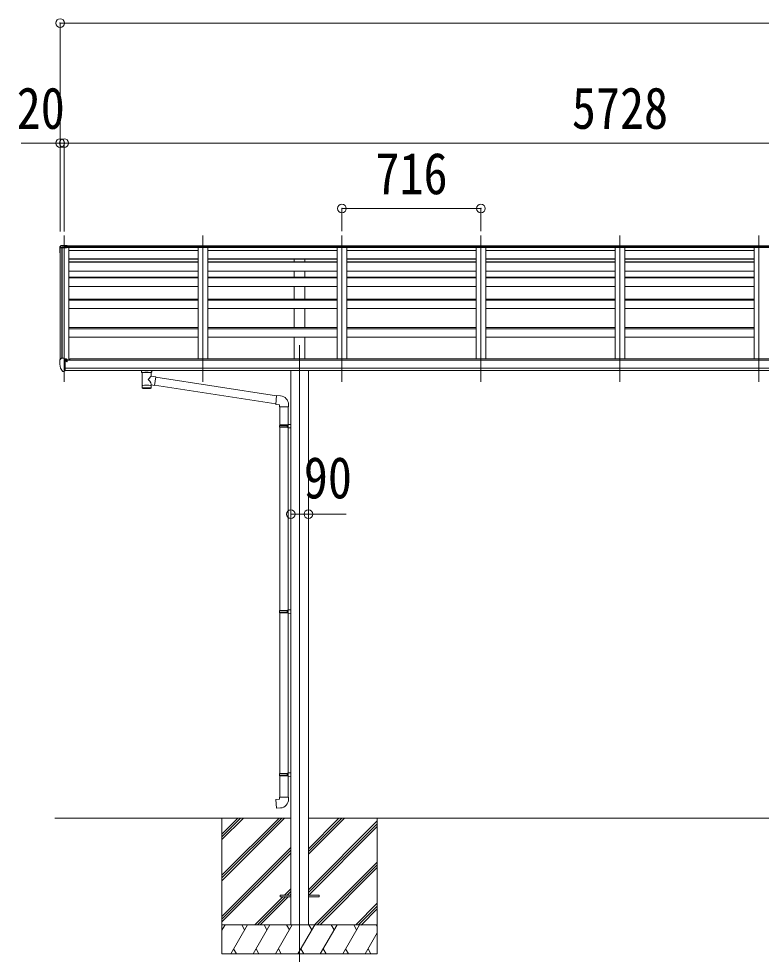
# Model space of a CAD drawing. Units: millimetres at full size; some dimension numbers follow another scale. Extents: x -12578 to 12718, y -8779 to 8681.
# Drawn here: x -1202 to 2624, y -5199 to -377 of the extents above; entities that cross this region are included whole.
import ezdxf
from ezdxf.enums import TextEntityAlignment as Align

# ---------------------------------------------------------------- set-up
doc = ezdxf.new("R2010")
doc.units = ezdxf.units.MM
doc.header["$LTSCALE"] = 45
doc.header["$PDMODE"] = 32
doc.header["$PDSIZE"] = 45
for name, color, linetype, lineweight in [('0-0_0', 7, 'Continuous', 9), ('0-1_本体', 4, 'Continuous', 9), ('0-2_部品', 7, 'Continuous', 9), ('0-8_PARTS2', 2, 'Continuous', 9), ('0-A_寸法', 6, 'Continuous', 9)]:
    doc.layers.add(name, color=color, linetype=linetype, lineweight=lineweight)
doc.styles.add('ＭＳ ゴシック', font='')
doc.styles.get('ＭＳ ゴシック').set_extended_font_data('MS Gothic')

msp = doc.modelspace()

# ---------------------------------------------------------------- linework, layer by layer
at = {"layer": '0-0_0'}
for p, q in [((-1016.32, -4497.05), (200.45, -4497.05)), ((-154.35, -4497.05), (-154.35, -5197.05)), ((-154.35, -4791.23), (139.83, -4497.05)), ((-154.35, -4805.37), (153.97, -4497.05)), ((-154.35, -4819.51), (168.11, -4497.05)), ((-154.35, -4607.38), (-44.02, -4497.05)), ((-154.35, -4593.24), (-58.16, -4497.05)), ((-154.35, -4579.1), (-72.3, -4497.05)), ((290.85, -4682.68), (476.48, -4497.05)), ((290.85, -4668.54), (462.34, -4497.05)), ((290.85, -4654.4), (448.2, -4497.05)), ((290.85, -4497.05), (3500.45, -4497.05)), ((290.85, -4866.53), (645.65, -4511.73)), ((290.85, -4880.67), (645.65, -4525.87)), ((645.65, -4497.05), (645.65, -5197.05)), ((292.26, -4893.4), (645.65, -4540.01)), ((-154.35, -5003.36), (200.45, -4648.56)), ((-154.35, -5017.5), (200.45, -4662.7)), ((-154.35, -5031.64), (200.45, -4676.85)), ((322.46, -5047.05), (645.65, -4723.86)), ((336.6, -5047.05), (645.65, -4738)), ((350.74, -5047.05), (645.65, -4752.14)), ((167.75, -4893.4), (200.45, -4860.69)), ((14.09, -5047.05), (158.75, -4902.4)), ((28.23, -5047.05), (172.89, -4902.4)), ((42.37, -5047.05), (187.03, -4902.4)), ((181.89, -4893.4), (200.45, -4874.83)), ((196.03, -4893.4), (200.45, -4888.98)), ((534.59, -5047.05), (645.65, -4935.99)), ((548.73, -5047.05), (645.65, -4950.13)), ((562.87, -5047.89), (645.65, -4965.12)), ((645.65, -5047.05), (-154.35, -5047.05)), ((-154.35, -5074.55), (-138.47, -5047.05)), ((-109.61, -5197.05), (-23, -5047.05)), ((-38, -5073.03), (-53, -5047.05)), ((5.86, -5197.05), (92.47, -5047.05)), ((77.47, -5073.03), (62.46, -5047.05)), ((121.33, -5197.05), (207.94, -5047.05)), ((192.94, -5073.03), (177.94, -5047.05)), ((236.8, -5197.05), (323.41, -5047.05)), ((308.41, -5073.03), (293.41, -5047.05)), ((352.28, -5197.05), (438.88, -5047.05)), ((423.88, -5073.03), (408.88, -5047.05)), ((467.75, -5197.05), (554.35, -5047.05)), ((524.35, -5047.05), (539.35, -5073.03)), ((639.82, -5047.05), (645.65, -5057.15)), ((583.22, -5197.05), (645.65, -5088.91)), ((-154.35, -5197.05), (645.65, -5197.05)), ((-94.61, -5171.07), (-79.61, -5197.05)), ((20.86, -5171.07), (35.86, -5197.05)), ((136.33, -5171.07), (151.33, -5197.05)), ((251.8, -5171.07), (266.8, -5197.05)), ((367.27, -5171.07), (382.27, -5197.05)), ((482.74, -5171.07), (497.74, -5197.05)), ((598.21, -5171.07), (613.21, -5197.05))]:
    msp.add_line(p, q, dxfattribs=at)
at = {"layer": '0-1_本体'}
for p, q in [((-988.34, -1558.29), (-988.36, -2133.42)), ((-987.4, -1557.45), (-979.56, -1557.04)), ((-979.35, -1557.03), (-979.35, -2126.88)), ((-978.65, -2126.88), (-978.65, -1557.03)), ((4747.64, -1554.57), (-956.35, -1554.57)), ((4747.64, -1555.47), (-956.35, -1555.47)), ((-952.85, -1547.37), (4744.14, -1547.37)), ((4744.14, -1548.94), (-952.85, -1548.94)), ((-943.35, -1555.47), (-943.35, -2136.69)), ((-277.35, -1570.67), (-943.35, -1570.67)), ((-277.35, -1555.47), (-277.35, -2130.28)), ((-227.35, -1555.47), (-227.35, -2130.28)), ((438.65, -1570.67), (-227.35, -1570.67)), ((438.65, -1555.47), (438.65, -2130.28)), ((488.65, -1555.47), (488.65, -2130.28)), ((1154.65, -1570.67), (488.65, -1570.67)), ((1154.65, -1555.47), (1154.65, -2130.28)), ((1204.65, -1555.47), (1204.65, -2130.28)), ((1870.65, -1570.67), (1204.65, -1570.67)), ((1870.65, -1555.47), (1870.65, -2130.28)), ((1920.65, -1555.47), (1920.65, -2130.28)), ((2586.65, -1570.67), (1920.65, -1570.67)), ((2586.65, -1555.47), (2586.65, -2130.28)), ((-277.35, -1614.21), (-943.35, -1614.21)), ((-277.35, -1615.28), (-943.35, -1615.28)), ((-277.35, -1616.58), (-943.35, -1616.58)), ((-943.35, -1629.77), (-277.35, -1629.77)), ((-943.35, -1632.35), (-277.35, -1632.35)), ((438.65, -1614.21), (-227.35, -1614.21)), ((438.65, -1615.28), (-227.35, -1615.28)), ((438.65, -1616.58), (-227.35, -1616.58)), ((-227.35, -1629.77), (438.65, -1629.77)), ((-227.35, -1632.35), (438.65, -1632.35)), ((218.15, -1629.77), (218.15, -1616.58)), ((273.15, -1629.77), (273.15, -1616.58)), ((1154.65, -1614.21), (488.65, -1614.21)), ((1154.65, -1615.28), (488.65, -1615.28)), ((1154.65, -1616.58), (488.65, -1616.58)), ((488.65, -1629.77), (1154.65, -1629.77)), ((488.65, -1632.35), (1154.65, -1632.35)), ((1870.65, -1614.21), (1204.65, -1614.21)), ((1870.65, -1615.28), (1204.65, -1615.28)), ((1870.65, -1616.58), (1204.65, -1616.58)), ((1204.65, -1629.77), (1870.65, -1629.77)), ((1204.65, -1632.35), (1870.65, -1632.35)), ((2586.65, -1614.21), (1920.65, -1614.21)), ((2586.65, -1615.28), (1920.65, -1615.28)), ((2586.65, -1616.58), (1920.65, -1616.58)), ((1920.65, -1629.77), (2586.65, -1629.77)), ((1920.65, -1632.35), (2586.65, -1632.35)), ((-943.35, -1677.09), (-277.35, -1677.09)), ((-227.35, -1677.09), (438.65, -1677.09)), ((218.15, -1708.56), (218.15, -1677.09)), ((273.15, -1708.56), (273.15, -1677.09)), ((488.65, -1677.09), (1154.65, -1677.09)), ((1204.65, -1677.09), (1870.65, -1677.09)), ((1920.65, -1677.09), (2586.65, -1677.09)), ((-943.35, -1708.56), (-277.35, -1708.56)), ((-943.35, -1712.54), (-277.35, -1712.54)), ((-227.35, -1708.56), (438.65, -1708.56)), ((-227.35, -1712.54), (438.65, -1712.54)), ((488.65, -1708.56), (1154.65, -1708.56)), ((488.65, -1712.54), (1154.65, -1712.54)), ((1204.65, -1708.56), (1870.65, -1708.56)), ((1204.65, -1712.54), (1870.65, -1712.54)), ((1920.65, -1708.56), (2586.65, -1708.56)), ((1920.65, -1712.54), (2586.65, -1712.54)), ((-943.35, -1756.99), (-277.35, -1756.99)), ((-227.35, -1756.99), (438.65, -1756.99)), ((218.15, -1821.42), (218.15, -1756.99)), ((273.15, -1821.42), (273.15, -1756.99)), ((488.65, -1756.99), (1154.65, -1756.99)), ((1204.65, -1756.99), (1870.65, -1756.99)), ((1920.65, -1756.99), (2586.65, -1756.99)), ((-943.35, -1821.42), (-277.35, -1821.42)), ((-943.35, -1826.79), (-277.35, -1826.79)), ((-227.35, -1821.42), (438.65, -1821.42)), ((-227.35, -1826.79), (438.65, -1826.79)), ((488.65, -1821.42), (1154.65, -1821.42)), ((488.65, -1826.79), (1154.65, -1826.79)), ((1204.65, -1821.42), (1870.65, -1821.42)), ((1204.65, -1826.79), (1870.65, -1826.79)), ((1920.65, -1821.42), (2586.65, -1821.42)), ((1920.65, -1826.79), (2586.65, -1826.79)), ((-943.35, -1870.85), (-277.35, -1870.85)), ((-227.35, -1870.85), (438.65, -1870.85)), ((218.15, -1968.05), (218.15, -1870.85)), ((273.15, -1968.05), (273.15, -1870.85)), ((488.65, -1870.85), (1154.65, -1870.85)), ((1204.65, -1870.85), (1870.65, -1870.85)), ((1920.65, -1870.85), (2586.65, -1870.85)), ((-943.35, -1968.05), (-277.35, -1968.05)), ((-943.35, -1974.81), (-277.35, -1974.81)), ((-227.35, -1968.05), (438.65, -1968.05)), ((-227.35, -1974.81), (438.65, -1974.81)), ((488.65, -1968.05), (1154.65, -1968.05)), ((488.65, -1974.81), (1154.65, -1974.81)), ((1204.65, -1968.05), (1870.65, -1968.05)), ((1204.65, -1974.81), (1870.65, -1974.81)), ((1920.65, -1968.05), (2586.65, -1968.05)), ((1920.65, -1974.81), (2586.65, -1974.81)), ((-943.35, -2018.38), (-277.35, -2018.38)), ((-227.35, -2018.38), (438.65, -2018.38)), ((218.15, -2130.28), (218.15, -2018.38)), ((273.15, -2130.28), (273.15, -2018.38)), ((488.65, -2018.38), (1154.65, -2018.38)), ((1204.65, -2018.38), (1870.65, -2018.38)), ((1920.65, -2018.38), (2586.65, -2018.38)), ((4753.15, -2136.69), (-961.85, -2136.69)), ((4729.65, -2130.28), (-938.35, -2130.28)), ((-938.35, -2136.69), (-938.35, -2130.35)), ((-961.85, -2178.28), (4753.15, -2178.28)), ((4753.15, -2190.13), (-961.85, -2190.06)), ((200.45, -2190.07), (200.45, -5047.05)), ((290.85, -2190.07), (290.85, -5047.05))]:
    msp.add_line(p, q, dxfattribs=at)
msp.add_circle((-954.38, -2141.79), 3, dxfattribs=at)
msp.add_arc((-987.35, -1558.45), 1, 93, 173.32986, dxfattribs=at)
at = {"layer": '0-2_部品'}
for p, q in [((-990.35, -1554.86), (-990.35, -1558.94)), ((-990.35, -1559.62), (-990.35, -1558.94)), ((-985.32, -1546.71), (-989.8, -1553.13)), ((-989.8, -1553.13), (-989.8, -1556.66)), ((-988.85, -1559.62), (-988.85, -1558.94)), ((-984.14, -1548.14), (-988.56, -1555.55)), ((-979.45, -1554.87), (-987.5, -1555.27)), ((-979.45, -1555.54), (-987.5, -1555.96)), ((-987.42, -1557.45), (-979.41, -1557.03)), ((-978.31, -1545.9), (-984.56, -1546.28)), ((-984.14, -1548.14), (-968.35, -1547.3)), ((-984, -1547.01), (-984, -1547.74)), ((-979.45, -1555.54), (-956.35, -1554.13)), ((-979.41, -1557.03), (-956.35, -1557.03)), ((-968.35, -1545.29), (-972.39, -1545.53)), ((-968.35, -1546.06), (-968.35, -1545.29)), ((-952.85, -1546.24), (-968.35, -1545.29)), ((-968.35, -1545.29), (-968.35, -1546.06)), ((-968.35, -1546.06), (-968.35, -1546.78)), ((-968.35, -1549.7), (-968.35, -1547.3)), ((-952.85, -1548.12), (-968.35, -1547.3)), ((-952.85, -1550.52), (-956.35, -1550.34)), ((-952.85, -1551.82), (-956.35, -1551.82)), ((-956.35, -1554.13), (-956.35, -1557.03)), ((-952.85, -1546.24), (-952.85, -1547)), ((-952.85, -1547), (-952.85, -1547.73)), ((-952.85, -1547.73), (-952.85, -1548.12)), ((-952.85, -1548.12), (-952.85, -1550.52)), ((-952.85, -1551.82), (-952.85, -1550.52)), ((-990.35, -2136.25), (-990.35, -2136.88)), ((-983.44, -2127.44), (-987.51, -2133.25)), ((-968.35, -2195.38), (-968.35, -2126.88)), ((-966.85, -2127.79), (-968.35, -2127.79)), ((-961.85, -2136.61), (-968.35, -2136.21)), ((-966.85, -2127.79), (-966.85, -2133.96)), ((-957.18, -2129.29), (-966.85, -2128.57)), ((-966.85, -2131.56), (-952.85, -2131.62)), ((-957.38, -2141.79), (-956.85, -2141.79)), ((-956.85, -2141.79), (-956.55, -2141.79)), ((-956.35, -2131.61), (-956.35, -2129.71)), ((-951.85, -2132.73), (-951.85, -2136.69)), ((-975.98, -2193.56), (-985.72, -2178.19)), ((-969.85, -2195.29), (-973.56, -2195.06)), ((-969.85, -2195.29), (-968.35, -2195.38)), ((-968.35, -2193.18), (-967.85, -2193.18)), ((-967.85, -2193.18), (-967.35, -2192.18)), ((-961.85, -2192.18), (-967.35, -2192.18)), ((-569.85, -2196.18), (-569.85, -2190.06)), ((-565.75, -2200.68), (-565.77, -2280.97)), ((-519.95, -2218.25), (-519.95, -2200.66)), ((-515.85, -2196.18), (-515.85, -2190.06)), ((-494.73, -2222.16), (-519.95, -2218.24)), ((-519.93, -2280.97), (-519.95, -2264.34)), ((-519.95, -2264.59), (-501.75, -2267.42)), ((-494.73, -2222.16), (-501.75, -2267.42)), ((122.71, -2362.51), (-501.48, -2265.67)), ((126.38, -2320.58), (-495.04, -2224.17)), ((147.37, -2320.64), (126.53, -2318.81)), ((142.45, -2376.38), (188.45, -2376.38)), ((144.45, -2376.38), (144.45, -2470.52)), ((186.45, -2376.38), (186.45, -2467.96)), ((188.45, -2376.38), (188.45, -2365.47)), ((142.45, -2472.52), (143.45, -2470.52)), ((142.45, -2472.52), (186.45, -2472.52)), ((142.45, -2472.52), (142.45, -2480.52)), ((142.45, -2480.52), (186.45, -2480.52)), ((142.45, -2480.52), (143.45, -2482.52)), ((143.45, -2470.52), (186.45, -2470.52)), ((143.45, -2482.52), (186.45, -2482.52)), ((144.45, -2482.52), (144.45, -3426.71)), ((181.97, -2472.52), (181.54, -2470.52)), ((184.45, -2468.02), (200.45, -2467.55)), ((184.45, -2470.02), (184.45, -2468.02)), ((184.45, -2470.02), (186.45, -2470.02)), ((184.45, -2485.02), (184.45, -2483.02)), ((184.45, -2485.02), (200.45, -2485.49)), ((186.45, -2485.08), (186.45, -3424.15)), ((200.45, -2467.55), (200.45, -2485.49)), ((142.45, -3428.71), (143.45, -3426.71)), ((142.45, -3428.71), (186.45, -3428.71)), ((142.45, -3428.71), (142.45, -3436.71)), ((142.45, -3436.71), (186.45, -3436.71)), ((142.45, -3436.71), (143.45, -3438.71)), ((143.45, -3426.71), (186.45, -3426.71)), ((143.45, -3438.71), (186.45, -3438.71)), ((144.45, -3438.71), (144.45, -4266.9)), ((181.97, -3428.71), (181.54, -3426.71)), ((184.45, -3424.21), (200.45, -3423.74)), ((184.45, -3426.21), (184.45, -3424.21)), ((184.45, -3426.21), (186.45, -3426.21)), ((184.45, -3441.21), (184.45, -3439.21)), ((184.45, -3441.21), (200.45, -3441.68)), ((186.45, -3441.27), (186.45, -4264.34)), ((200.45, -3423.74), (200.45, -3441.68)), ((142.45, -4268.9), (143.45, -4266.9)), ((142.45, -4268.9), (186.45, -4268.9)), ((142.45, -4268.9), (142.45, -4276.9)), ((142.45, -4276.9), (186.45, -4276.9)), ((142.45, -4276.9), (143.45, -4278.9)), ((143.45, -4266.9), (186.45, -4266.9)), ((143.45, -4278.9), (186.45, -4278.9)), ((144.45, -4278.9), (144.45, -4388.9)), ((181.97, -4268.9), (181.54, -4266.9)), ((184.45, -4264.4), (200.45, -4263.93)), ((184.45, -4266.4), (184.45, -4264.4)), ((184.45, -4266.4), (186.45, -4266.4)), ((184.45, -4281.4), (184.45, -4279.4)), ((184.45, -4281.4), (200.45, -4281.87)), ((186.45, -4281.46), (186.45, -4388.9)), ((200.45, -4263.93), (200.45, -4281.87)), ((142.45, -4388.9), (188.45, -4388.9)), ((142.45, -4398.9), (142.45, -4388.9)), ((188.45, -4388.9), (188.45, -4399.82))]:
    msp.add_line(p, q, dxfattribs=at)
at = {"layer": '0-2_部品', "color": 4}
for p, q in [((145.65, -4893.4), (145.65, -4902.4)), ((145.65, -4893.4), (200.45, -4893.4)), ((145.65, -4902.4), (200.45, -4902.4)), ((290.85, -4893.4), (345.65, -4893.4)), ((290.85, -4902.4), (345.65, -4902.4)), ((345.65, -4893.4), (345.65, -4902.4))]:
    msp.add_line(p, q, dxfattribs=at)
at = {"layer": '0-2_部品'}
for points in [[(-984.56, -1546.28), (-984.44, -1546.28), (-984.11, -1546.5), (-984, -1547.01)], [(-984, -1547.74), (-984.07, -1547.95), (-984.14, -1548.14)], [(-979.45, -1554.87), (-956.35, -1553.49), (-956.35, -1554.13)], [(-968.35, -1547.3), (-968.35, -1546.78), (-968.35, -1546.06)], [(-968.35, -1549.7), (-956.35, -1550.12), (-956.35, -1553.49)], [(-968.35, -2126.88), (-980.35, -2126.88), (-982.68, -2127.02)], [(-961.85, -2192.18), (-961.85, -2133.96), (-966.85, -2133.96)], [(-957.18, -2129.29), (-957.01, -2129.31), (-956.85, -2129.34), (-956.71, -2129.38), (-956.59, -2129.44), (-956.49, -2129.5), (-956.41, -2129.56), (-956.37, -2129.63), (-956.35, -2129.71)], [(-956.55, -2140.61), (-956.55, -2141.79), (-951.85, -2141.79)], [(-951.85, -2140.18), (-951.85, -2141.79), (-951.38, -2141.79)], [(-968.35, -2181.49), (-965.19, -2181.08), (-961.85, -2180.65)], [(-569.81, -2196.23), (-569.84, -2195.88), (-569.59, -2194.92), (-569.07, -2194.04), (-568.27, -2193.2), (-567.15, -2192.4), (-565.75, -2191.68)], [(-569.81, -2196.12), (-569.84, -2196.47), (-569.59, -2197.43), (-569.07, -2198.31), (-568.27, -2199.15), (-567.15, -2199.95), (-565.75, -2200.68)], [(-519.95, -2191.69), (-519.72, -2191.78), (-518.36, -2192.52), (-517.25, -2193.36), (-516.49, -2194.23), (-516.03, -2195.13), (-515.86, -2196.01)], [(-519.95, -2200.66), (-519.72, -2200.57), (-518.36, -2199.84), (-517.25, -2198.99), (-516.49, -2198.12), (-516.03, -2197.22), (-515.86, -2196.34)], [(126.53, -2318.81), (122.52, -2364.64), (142.45, -2366.38), (142.45, -2376.38)], [(181.97, -2472.52), (181.97, -2480.52), (181.54, -2482.52)], [(184.45, -2483.02), (186.45, -2483.02), (186.45, -2470.02)], [(181.97, -3428.71), (181.97, -3436.71), (181.54, -3438.71)], [(184.45, -3439.21), (186.45, -3439.21), (186.45, -3426.21)], [(181.97, -4268.9), (181.97, -4276.9), (181.54, -4278.9)], [(184.45, -4279.4), (186.45, -4279.4), (186.45, -4266.4)], [(147.37, -4444.64), (126.53, -4446.47), (122.52, -4400.64), (142.45, -4398.9)]]:
    msp.add_lwpolyline(points, dxfattribs=at)
for centre, radius, start, end in [((-987.35, -1558.95), 2.99, 92.88363, 179.89821), ((-789.85, -1559.62), 200.5, 180.00038, 188.11165), ((-987.08, -1558.46), 3.27, 116.90088, 146.38921), ((-987.35, -1558.94), 1.5, 92.88363, 179.89821), ((-789.84, -1559.27), 199.01, 180.00039, 184.08805), ((-789.84, -1559.62), 199.01, 180.00039, 184.08802), ((-984.5, -1547.28), 1, 93.49169, 145.07667), ((-987.78, -1342.45), 203.67, 272.66471, 274.33431), ((-987.35, -2136.25), 3, 93, 180), ((-797.86, -2136.87), 192.49, 180.0008, 192.1233), ((-982.62, -2128.02), 1, 93.5, 145), ((-954.35, -2141.79), 2.5, 151.64236, 180), ((-954.35, -2141.79), 2.5, 0, 151.64236), ((-983.12, -2176.69), 3, 191.83348, 210), ((-973.38, -2192.06), 3, 210, 266.5), ((-552.78, -2241.39), 51.38, 92.46126, 104.61963), ((-532.9, -2241.39), 51.38, 75.38037, 87.53874), ((143.45, -2365.47), 45, 0, 85), ((143.45, -4399.82), 45, 275, 0)]:
    msp.add_arc(centre, radius, start, end, dxfattribs=at)
for centre, major_axis, ratio, start_param, end_param in [((-987.35, -1554.86), (0, -3.01), 0.996195, 4.1015237, 4.712389), ((-987.35, -1558.81), (-0.11, 3.55), 0.844901, 0.0150814, 0.3799029), ((-952.85, -2132.72), (-0.02, 1.1), 0.906239, 4.6917496, 6.2625459), ((-542.85, -2201.87), (-22.91, -0.42), 0.072511, 4.711586, 6.2823824), ((-542.83, -2200.24), (-22.91, -0.42), 0.072511, 4.711586, 6.2823824), ((-542.88, -2200.25), (22.92, -0.42), 0.07247, 0.0008089, 1.5716053), ((-542.88, -2201.87), (22.92, -0.42), 0.07247, 0.0008089, 1.5716053), ((-531.85, -2196.18), (16, 0), 0.361356, 0, 0.0194874), ((-531.85, -2196.18), (16, 0), 0.361356, 6.2636979, 6.2831853), ((-542.85, -2268.53), (22.91, 0), 0.122865, 6.2831853, 9.424778), ((-542.85, -2237.8), (-22.81, 26.62), 0.234429, 3.1563334, 4.5976381), ((-540.3, -2240.44), (20.32, 22.25), 0.045535, 4.9756507, 6.2441899), ((-542.85, -2280.97), (22.92, 0), 0.101955, 6.2829723, 9.4248207), ((-542.85, -2280.97), (22.92, 0), 0.101955, 3.1415499, 6.2833984)]:
    msp.add_ellipse(centre, major_axis=major_axis, ratio=ratio, start_param=start_param, end_param=end_param, dxfattribs=at)
at = {"layer": '0-8_PARTS2'}
for p, q in [((-968.34, -1494.04), (-968.35, -2247.82)), ((-252.34, -1494.04), (-252.35, -2247.82)), ((463.66, -1494.04), (463.65, -2247.82)), ((1179.66, -1494.04), (1179.65, -2247.82)), ((1895.66, -1494.04), (1895.65, -2247.82)), ((2611.66, -1494.04), (2611.65, -2247.82)), ((245.65, -2059.01), (245.65, -5265.05))]:
    msp.add_line(p, q, dxfattribs=at)
at = {"layer": '0-A_寸法'}
for p, q in [((-988.39, -399.22), (-988.39, -1473.19)), ((-988.39, -399.22), (10507.61, -399.22)), ((-988.34, -1017.62), (-1188.34, -1017.62)), ((-988.34, -1017.62), (-988.34, -1473.19)), ((-968.34, -1017.62), (-988.34, -1017.62)), ((-968.34, -1017.62), (-968.34, -1473.19)), ((-968.34, -1017.62), (4759.64, -1017.62)), ((-968.34, -1017.62), (-968.34, -1473.19)), ((463.66, -1354.6), (463.66, -1472.2)), ((463.66, -1354.6), (1179.66, -1354.6)), ((1179.66, -1354.6), (1179.66, -1472.2)), ((200.45, -2930.28), (290.85, -2930.28)), ((290.85, -2930.28), (485.15, -2930.28))]:
    msp.add_line(p, q, dxfattribs=at)
for p in [(-988.39, -399.22), (-988.34, -1017.62), (-968.34, -1017.62), (463.66, -1354.6), (1179.66, -1354.6), (200.45, -2930.28), (290.85, -2930.28)]:
    msp.add_point(p, dxfattribs=at)

# ---------------------------------------------------------------- texts
at = {"layer": '0-A_寸法', "color": 7, "style": 'ＭＳ ゴシック', "width": 0.85}
for s, p in [('20', (-1212.09, -1008.62)), ('5728', (1648.15, -1008.62)), ('716', (636.03, -1345.6)), ('90', (267.1, -2913.48))]:
    msp.add_text(s, height=214.4, dxfattribs=at).set_placement(p, align=Align.BOTTOM_LEFT)

doc.saveas('drawing.dxf')
